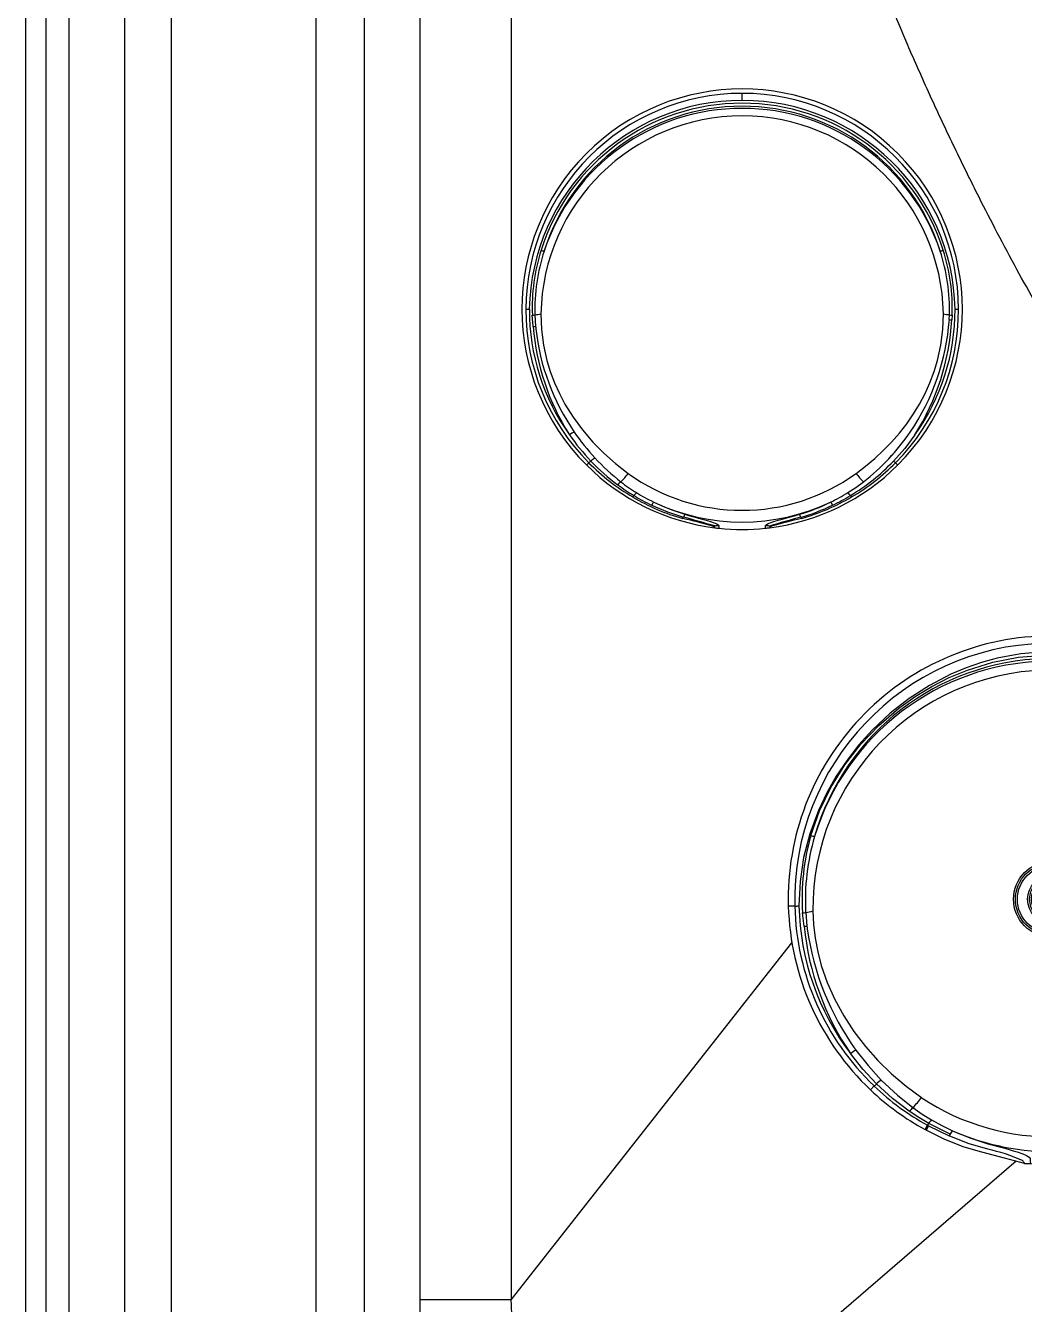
# Model space of a CAD drawing. Extents: x 526 to 610, y 679 to 808.
# Drawn here: x 526.13 to 535, y 702.59 to 713.94 of the extents above; entities that cross this region are included whole.
import ezdxf

# ---------------------------------------------------------------- set-up
doc = ezdxf.new("R2010")
doc.units = 0
doc.header["$MEASUREMENT"] = 0
doc.layers.add('1', color=4, linetype='Continuous')
doc.layers.add('DIM', color=3, linetype='Continuous')

# ---------------------------------------------------------------- blocks, each defined once
blk = doc.blocks.new('1930476 TOP VIEW')
at = {"layer": '1', "color": 3, "linetype": 'Continuous', "lineweight": 25}
for p, q in [((-0.06, 2.27), (-0.061, 2.336)), ((1.461, 1.451), (1.516, 1.51)), ((2.336, 0.06), (2.336, 0.06)), ((-2.335, -0.064), (-2.335, -0.064)), ((2.183, -0.053), (2.184, -0.004)), ((2.211, -0.005), (2.209, -0.054)), ((-2.194, -0.241), (-2.207, -0.122)), ((-2.18, -0.119), (-2.17, -0.24)), ((1.693, -1.607), (1.658, -1.574)), ((-1.572, -1.659), (-1.605, -1.694)), ((-1.12, -2.047), (-1.099, -2.008)), ((-1.09, -2.012), (-1.111, -2.051)), ((-1.09, -2.012), (-0.907, -2.102)), ((-0.897, -2.088), (-1.087, -1.993)), ((1.192, -1.933), (1.007, -2.038)), ((1.017, -2.051), (1.204, -1.947)), ((1.204, -1.947), (1.227, -1.985)), ((-1.111, -2.051), (-1.111, -2.051)), ((0.378, -2.305), (0.361, -2.33))]:
    blk.add_line(p, q, dxfattribs=at)
at = {"layer": '1', "color": 3, "linetype": 'Continuous', "lineweight": 25, "flags": 128}
for points in [[(-0.058, 2.195), (-0.271, 2.178), (-0.481, 2.139), (-0.619, 2.101), (-0.756, 2.053), (-0.892, 1.996), (-1.082, 1.897), (-1.262, 1.781), (-1.431, 1.649), (-1.589, 1.499), (-1.707, 1.37), (-1.813, 1.234), (-1.909, 1.091), (-1.993, 0.942), (-2.066, 0.787), (-2.143, 0.579), (-2.198, 0.368), (-2.23, 0.155), (-2.24, -0.061)], [(-2.133, 0.564), (-2.056, 0.782), (-1.956, 0.991), (-1.831, 1.192), (-1.69, 1.375), (-1.53, 1.542), (-1.352, 1.694), (-1.209, 1.797), (-1.06, 1.887), (-0.905, 1.966), (-0.744, 2.032), (-0.519, 2.102), (-0.29, 2.147), (-0.059, 2.166), (0.173, 2.16), (0.404, 2.128), (0.633, 2.07), (0.851, 1.99), (1.059, 1.889), (1.258, 1.766), (1.4, 1.661), (1.531, 1.546), (1.653, 1.422), (1.765, 1.289), (1.901, 1.095), (2.013, 0.891), (2.101, 0.676)], [(-0.058, 2.195), (-0.058, 2.214), (-0.059, 2.234), (-0.059, 2.251), (-0.06, 2.265), (-0.06, 2.27)], [(2.241, 0.058), (2.219, 0.273), (2.176, 0.484), (2.135, 0.623), (2.083, 0.76), (2.022, 0.895), (1.919, 1.083), (1.799, 1.26), (1.662, 1.427), (1.508, 1.582), (1.376, 1.696), (1.238, 1.798), (1.093, 1.89), (0.943, 1.971), (0.786, 2.04), (0.578, 2.112), (0.368, 2.162), (0.156, 2.189), (-0.058, 2.195)], [(2.277, 0.059), (2.31, 0.059), (2.336, 0.06)], [(-2.276, -0.062), (-2.309, -0.063), (-2.335, -0.064)], [(-2.17, -0.24), (-2.168, -0.252), (-2.167, -0.265)], [(1.326, -1.784), (1.356, -1.757), (1.387, -1.728), (1.419, -1.697), (1.451, -1.663), (1.488, -1.622), (1.52, -1.589), (1.536, -1.571), (1.574, -1.526), (1.65, -1.433), (1.713, -1.355), (1.764, -1.293), (1.803, -1.247)], [(-1.734, -1.341), (-1.626, -1.478), (-1.509, -1.607)], [(1.854, -1.275), (1.751, -1.42), (1.636, -1.557)], [(-1.55, -1.641), (-1.672, -1.51), (-1.783, -1.371)], [(-1.26, -1.884), (-1.41, -1.769), (-1.551, -1.641)], [(-1.509, -1.607), (-1.366, -1.742), (-1.229, -1.851)], [(1.164, -1.902), (1.246, -1.845), (1.326, -1.784)], [(-1.087, -1.993), (-1.175, -1.94), (-1.26, -1.884)], [(-1.229, -1.851), (-1.147, -1.908), (-1.062, -1.96)], [(0.984, -2.007), (1.076, -1.956), (1.164, -1.902)], [(-1.099, -2.008), (-1.094, -2.01), (-1.09, -2.012)], [(-1.062, -1.96), (-0.97, -2.011), (-0.876, -2.056)], [(0.661, -2.144), (0.826, -2.082), (0.984, -2.007)], [(-1.111, -2.051), (-1.116, -2.049), (-1.12, -2.047)], [(-0.564, -2.221), (-0.736, -2.169), (-0.907, -2.102)], [(-0.876, -2.056), (-0.722, -2.12), (-0.563, -2.172)], [(0.31, -2.291), (0.314, -2.282), (0.323, -2.273), (0.339, -2.263), (0.372, -2.247), (0.416, -2.229), (0.468, -2.21), (0.528, -2.189), (0.594, -2.167), (0.661, -2.144)], [(-0.563, -2.172), (-0.515, -2.185), (-0.472, -2.196), (-0.447, -2.203), (-0.424, -2.209), (-0.404, -2.214), (-0.372, -2.223), (-0.338, -2.234), (-0.301, -2.245), (-0.252, -2.261), (-0.218, -2.276), (-0.196, -2.29), (-0.188, -2.304)], [(-0.188, -2.304), (-0.187, -2.329), (-0.185, -2.348)], [(0.31, -2.335), (0.31, -2.31), (0.31, -2.291)]]:
    blk.add_lwpolyline(points, dxfattribs=at)
at = {"layer": '1', "color": 4, "linetype": 'Continuous', "lineweight": 25, "flags": 128}
for points in [[(1.246, -1.697), (1.376, -1.59), (1.498, -1.475), (1.612, -1.351), (1.717, -1.219), (1.811, -1.082), (1.894, -0.939), (1.95, -0.827), (1.998, -0.712), (2.038, -0.597), (2.07, -0.48), (2.102, -0.318), (2.119, -0.155), (2.119, 0.007)], [(-2.116, -0.105), (-2.111, -0.226), (-2.096, -0.348), (-2.073, -0.468), (-2.041, -0.589), (-1.988, -0.742), (-1.921, -0.891), (-1.841, -1.038), (-1.751, -1.176), (-1.65, -1.308), (-1.538, -1.434), (-1.418, -1.552), (-1.289, -1.661), (-1.153, -1.761)], [(1.227, -1.985), (1.062, -2.077), (0.893, -2.155), (0.72, -2.218), (0.539, -2.275), (0.361, -2.33)], [(-0.236, -2.346), (-0.416, -2.3), (-0.617, -2.248), (-0.772, -2.201), (-0.943, -2.134), (-1.111, -2.051)]]:
    blk.add_lwpolyline(points, dxfattribs=at)
at = {"layer": '1', "color": 3, "linetype": 'Continuous', "lineweight": 25}
for radius in [0.335, 0.318, 0.3, 0.21, 0.192, 0.175]:
    blk.add_circle((0, -0.002), radius, dxfattribs=at)
at = {"layer": '1', "color": 4, "linetype": 'Continuous', "lineweight": 25}
for centre, radius, start, end in [((0.001, 0), 2.336, 91.5198, 181.5641), ((0, 0), 2.336, 1.4744, 91.5069), ((0.003, -0.086), 2.119, 2.5129, 180.5203), ((0.002, 0.002), 2.334, 316.4177, 1.4208), ((0, 0.003), 2.335, 181.6215, 226.6053), ((-0.002, 0.003), 2.334, 226.631, 241.3867), ((0.001, -0.033), 2.078, 236.252, 306.7788), ((0.003, 0.003), 2.334, 301.6335, 316.4016), ((-0.341, -2.408), 0.122, 30.6363, 44.9929), ((-0.162, -1.03), 1.318, 266.7873, 268.9868), ((0.002, -0.077), 2.278, 265.2694, 277.7612), ((0.616, -5.472), 3.153, 94.647, 95.5666)]:
    blk.add_arc(centre, radius, start, end, dxfattribs=at)
at = {"layer": '1', "color": 3, "linetype": 'Continuous', "lineweight": 25}
for centre, radius, start, end in [((0, -0.007), 2.278, 1.6516, 91.4983), ((0.001, -0.007), 2.278, 91.5345, 181.3807), ((0.002, -0.054), 2.189, 19.2021, 163.8311), ((0.003, -0.086), 2.199, 20.0039, 163.0294), ((2.013, 0.913), 0.253, 282.7812, 290.2908), ((0.134, -0.011), 2.05, 0.2149, 19.3027), ((0.245, 0.026), 1.967, 359.1056, 19.3066), ((-0.245, 0.013), 1.967, 163.727, 183.9283), ((-0.169, -0.014), 2.014, 163.556, 182.9931), ((-2.055, 0.815), 0.263, 252.8859, 260.1094), ((-0.006, -0.01), 2.284, 316.7768, 1.7112), ((-0.009, -0.012), 2.251, 325.8499, 1.7666), ((1.652, -3.016), 3.059, 79.9885, 81.219), ((2.251, 0.364), 0.307, 268.1295, 274.9024), ((-2.266, 0.245), 0.307, 268.1302, 274.9032), ((0.007, -0.009), 2.284, 181.3175, 226.2598), ((0.01, -0.011), 2.25, 181.2644, 217.1757), ((-2.885, 3.23), 3.423, 281.886, 282.9856), ((-0.083, 0.011), 2.267, 326.2826, 358.3815), ((-0.186, -0.018), 2.396, 328.3598, 359.1544), ((2.201, 0.336), 0.39, 267.4029, 271.252), ((2.213, 0.278), 0.283, 264.1723, 269.5849), ((-2.23, 0.222), 0.345, 273.9088, 278.3735), ((-2.228, 0.47), 0.712, 272.7074, 274.7065), ((0.25, 0.009), 2.457, 185.8491, 214.1697), ((0.239, 0.078), 2.43, 188.1239, 215.7301), ((-1.397, -1.944), 0.69, 119.1721, 123.9766), ((-0.016, -0.052), 2.235, 302.7249, 317.6832), ((-0.001, -0.016), 2.276, 301.9551, 316.8025), ((1.687, -1.512), 0.0683, 221.1949, 244.4348), ((-1.604, -1.599), 0.0686, 298.6187, 321.8389), ((0.003, -0.016), 2.276, 226.2307, 241.0653), ((-1.263, -1.956), 0.427, 125.1934, 132.4264), ((1.73, -1.329), 0.609, 217.2601, 228.3694), ((-1.638, -1.433), 0.585, 314.4207, 325.9817), ((-1.058, -2.044), 0.257, 131.5832, 141.6446), ((1.036, -2.042), 0.19, 35.2122, 47.7051), ((-1.124, -1.977), 0.0404, 310.15, 336.3978), ((-0.927, -2.094), 0.19, 135.3213, 147.8553), ((0.002, -0.073), 2.169, 246.0954, 296.9267), ((0.867, -2.115), 0.16, 28.6812, 42.5678), ((1.04, -2.023), 0.0365, 205.0663, 231.965), ((1.228, -1.914), 0.0407, 206.6588, 232.7406), ((-0.93, -2.075), 0.0357, 310.4645, 338.1231), ((-0.755, -2.157), 0.158, 140.2912, 154.3415), ((-0.001, -0.019), 2.273, 287.488, 296.6258), ((-0.869, -3.674), 1.485, 65.5707, 78.1654), ((1.068, -3.637), 1.5, 104.9337, 117.3994)]:
    blk.add_arc(centre, radius, start, end, dxfattribs=at)
blk = doc.blocks.new('SALT')
at = {"layer": '1', "linetype": 'Continuous', "lineweight": 25}
for p, q in [((-1.841, -0.053), (-1.835, -0.155)), ((1.838, -0.094), (1.84, -0.053)), ((1.863, -0.055), (1.86, -0.095)), ((-1.363, -1.365), (-1.383, -1.385)), ((1.382, -1.385), (1.362, -1.365))]:
    blk.add_line(p, q, dxfattribs=at)
at = {"layer": '1', "linetype": 'Continuous', "lineweight": 25, "flags": 128}
for points in [[(-0.001, 1.85), (-0.001, 1.873), (-0.001, 1.884), (-0.001, 1.894), (-0.001, 1.902), (-0.001, 1.909), (-0.001, 1.914)], [(-1.856, -0.155), (-1.857, -0.151), (-1.864, -0.055)], [(-1.787, -0.042), (-1.783, -0.181), (-1.766, -0.32), (-1.735, -0.457), (-1.705, -0.556), (-1.668, -0.654), (-1.624, -0.75), (-1.574, -0.844), (-1.501, -0.961), (-1.418, -1.073), (-1.326, -1.181), (-1.229, -1.28), (-1.124, -1.373), (-1.013, -1.459)], [(1.011, -1.459), (1.095, -1.395), (1.176, -1.327), (1.252, -1.256), (1.325, -1.181), (1.395, -1.101), (1.46, -1.018), (1.519, -0.932), (1.573, -0.844), (1.623, -0.75), (1.666, -0.654), (1.703, -0.556), (1.734, -0.457), (1.764, -0.32), (1.781, -0.181), (1.786, -0.042)], [(-1.835, -0.155), (-1.834, -0.165), (-1.833, -0.176)], [(-1.492, -1.092), (-1.512, -1.103), (-1.535, -1.117)], [(1.533, -1.117), (1.443, -1.237), (1.343, -1.35)], [(0.938, -1.63), (1.009, -1.584), (1.077, -1.534)], [(-0.51, -1.822), (-0.464, -1.836), (-0.419, -1.848), (-0.367, -1.863), (-0.321, -1.876), (-0.281, -1.887), (-0.249, -1.898), (-0.226, -1.907), (-0.213, -1.915), (-0.209, -1.921)], [(-0.244, -1.942), (-0.25, -1.936), (-0.261, -1.929)], [(-0.244, -1.926), (-0.238, -1.924), (-0.231, -1.922)], [(-0.231, -1.922), (-0.228, -1.921), (-0.209, -1.921)], [(-0.209, -1.921), (-0.208, -1.934), (-0.207, -1.946)], [(0.205, -1.946), (0.206, -1.934), (0.207, -1.921)], [(0.207, -1.921), (0.211, -1.915), (0.225, -1.907), (0.247, -1.898), (0.279, -1.887), (0.319, -1.876), (0.366, -1.863), (0.417, -1.848), (0.463, -1.836), (0.509, -1.822)], [(0.207, -1.921), (0.226, -1.921), (0.229, -1.922)], [(0.229, -1.922), (0.237, -1.924), (0.243, -1.926)], [(0.259, -1.929), (0.249, -1.936), (0.242, -1.942)]]:
    blk.add_lwpolyline(points, dxfattribs=at)
at = {"layer": '1', "linetype": 'Continuous', "lineweight": 25}
for centre, radius, start, end in [((-0.001, -0.002), 1.955, 315, 225), ((0, -0.007), 1.921, 90.0176, 179.8637), ((-0.002, -0.038), 1.889, 89.9603, 178.9052), ((-0.001, -0.047), 1.874, 17.6716, 162.329), ((-0.001, -0.007), 1.921, 0.1357, 89.9829), ((0.001, -0.038), 1.889, 1.0944, 90.0399), ((-0.001, -0.073), 1.787, 0.9965, 179.004), ((-0.001, -0.046), 1.846, 17.6775, 162.3231), ((-0.001, -0.073), 1.854, 18.4876, 161.5131), ((-0.208, 0.015), 1.657, 162.2047, 182.4179), ((-0.145, -0.009), 1.697, 162.0326, 181.4844), ((-1.718, 0.722), 0.212, 251.1992, 258.7636), ((1.717, 0.722), 0.212, 281.2379, 288.8013), ((0.15, -0.008), 1.69, 358.4787, 18.0055), ((0.204, 0.015), 1.66, 357.6006, 17.7789), ((0.005, -0.009), 1.926, 179.8011, 224.7437), ((-1.906, 0.24), 0.243, 266.3893, 273.6107), ((0.007, -0.011), 1.897, 179.7479, 215.6605), ((-1.876, 0.238), 0.293, 272.3487, 276.7906), ((-2.019, 1.014), 1.081, 279.4518, 282.3873), ((-0.006, -0.009), 1.926, 315.2558, 0.1994), ((-0.2, 0.055), 2.044, 325.8315, 355.8), ((-0.009, -0.011), 1.898, 324.3313, 0.2517), ((-0.257, 0.02), 2.12, 327.5853, 356.896), ((2.018, 1.014), 1.081, 257.6133, 260.5489), ((1.888, 0.929), 1.025, 267.2091, 268.4509), ((1.875, 0.235), 0.29, 263.109, 267.5971), ((1.904, 0.24), 0.243, 266.3857, 273.6143), ((-1.886, 0.9), 1.055, 271.6344, 272.7737), ((0.225, 0.006), 2.087, 184.4371, 212.5522), ((0.182, 0.052), 2.028, 186.4635, 214.3588), ((0.02, -0.043), 1.889, 214.6361, 223.7617), ((0.177, 0.054), 2.025, 214.4818, 222.8171), ((-0.141, 0.023), 1.977, 308.0271, 325.6398), ((-0.121, 0.004), 1.949, 307.9066, 325.7676), ((-1.399, -1.301), 0.0729, 299.535, 318.1694), ((-1.112, -1.618), 0.355, 123.6314, 130.9559), ((0.026, -0.037), 1.898, 223.7729, 233.4274), ((0.096, -0.026), 1.911, 222.7109, 232.1017), ((0.005, -0.072), 1.85, 301.074, 316.3132), ((1.397, -1.301), 0.0726, 221.8455, 240.4762), ((-0.001, -0.002), 1.955, 225, 262.86), ((0.005, -0.008), 1.927, 224.7419, 239.5177), ((-1.37, -1.211), 0.435, 312.1254, 325.2361), ((-0.001, -0.062), 1.725, 234.0982, 305.8999), ((-0.001, -0.002), 1.955, 277.1394, 315), ((-0.007, -0.008), 1.927, 300.4708, 315.2578), ((1.368, -1.212), 0.434, 214.7565, 227.915), ((-0.954, -1.684), 0.195, 129.4898, 140.7187), ((-0.027, -0.103), 1.813, 233.5284, 238.9591), ((-0.059, -0.208), 1.673, 232.4536, 238.2169), ((-1.003, -1.634), 0.0467, 312.1656, 331.4427), ((0.002, -0.015), 1.92, 239.5079, 254.0239), ((-0.844, -1.733), 0.14, 132.9385, 147.2053), ((-0.023, -0.095), 1.822, 238.9648, 244.6125), ((-0.049, -0.19), 1.693, 238.2371, 244.1894), ((-0.003, -0.015), 1.919, 285.9765, 300.4797), ((0.049, -0.194), 1.689, 295.7886, 301.7531), ((0.022, -0.096), 1.821, 295.3713, 301.0215), ((0.866, -1.713), 0.11, 30.8529, 49.0638), ((1.001, -1.634), 0.0467, 208.5434, 227.8185), ((-0.707, -1.787), 0.107, 137.0836, 154.6222), ((0.001, -0.046), 1.876, 244.6029, 253.8411), ((-0.001, -0.063), 1.828, 244.574, 295.4143), ((0.001, -0.108), 1.788, 243.9111, 253.3997), ((-0.002, -0.109), 1.788, 286.5997, 296.0713), ((-0.002, -0.046), 1.877, 286.1607, 295.3803), ((0.705, -1.788), 0.108, 25.364, 42.7707), ((-0.57, -1.836), 0.05, 330.7931, 345.1428), ((-1.349, -5.587), 3.817, 73.4356, 77.551), ((-0.403, -1.883), 0.123, 150.3572, 163.7953), ((-3.548, -13.13), 11.681, 73.573, 74.9843), ((-0.257, -1.899), 0.0305, 262.308, 294.0265), ((2.076, -7.907), 6.255, 104.4029, 107.0396), ((0.255, -1.899), 0.0305, 245.9444, 277.6928), ((1.352, -5.604), 3.834, 102.4585, 106.5565), ((0.401, -1.883), 0.124, 16.2068, 29.5124), ((0.569, -1.835), 0.0506, 194.8691, 209.0603), ((-0.04, -0.29), 1.665, 262.9609, 264.2471), ((-0.001, -0.005), 1.952, 263.9472, 276.053), ((0.038, -0.29), 1.664, 275.7529, 277.0384)]:
    blk.add_arc(centre, radius, start, end, dxfattribs=at)
blk = doc.blocks.new('JETSETTER LX')
at = {"layer": '1', "color": 4, "linetype": 'Continuous', "lineweight": 25}
blk.add_line((0, 33.995), (0, 3), dxfattribs=at)
at = {"layer": '1', "color": 3, "linetype": 'Continuous', "lineweight": 25}
for p, q in [((0.184, 3.417), (0.184, 33.995)), ((0.387, 3.694), (0.387, 33.995)), ((0.878, 33.995), (0.878, 4.327)), ((1.296, 4.836), (1.296, 33.995)), ((2.577, 19.504), (2.577, 5.071)), ((3.007, 19.386), (3.007, 5.071)), ((3.504, 5.751), (3.504, 18.672)), ((4.312, 18.306), (4.312, 5.751)), ((4.312, 5.751), (6.803, 8.921)), ((8.795, 6.983), (5.692, 4.312))]:
    blk.add_line(p, q, dxfattribs=at)
for points, knots in [([(9.91, 12.989), (9.877, 13.044), (9.812, 13.153), (9.715, 13.316), (9.619, 13.478), (9.489, 13.697), (9.333, 13.961), (9.148, 14.28), (8.974, 14.587), (8.797, 14.905), (8.629, 15.22), (8.481, 15.507), (8.356, 15.758), (8.249, 15.978), (8.144, 16.199), (8.041, 16.42), (7.941, 16.643), (7.85, 16.849), (7.77, 17.037), (7.698, 17.207), (7.628, 17.377), (7.559, 17.547), (7.492, 17.717), (7.426, 17.887), (7.361, 18.058), (7.319, 18.172), (7.298, 18.229)], [0, 0, 0, 0, 0.03251, 0.06502, 0.097066, 0.128778, 0.19565, 0.253579, 0.317346, 0.376571, 0.439556, 0.499986, 0.541635, 0.583285, 0.62494, 0.666604, 0.70828, 0.749973, 0.781484, 0.812918, 0.844277, 0.875562, 0.906775, 0.937918, 0.968992, 1, 1, 1, 1]), ([(3.501, 5.071), (3.501, 5.121), (3.502, 5.219), (3.503, 5.362), (3.504, 5.498), (3.504, 5.627), (3.504, 5.71), (3.504, 5.751)], [0, 0, 0, 0, 0.221017, 0.431524, 0.631521, 0.821012, 1, 1, 1, 1]), ([(4.312, 5.751), (4.233, 5.751), (4.153, 5.751), (3.996, 5.751), (3.919, 5.751), (3.776, 5.751), (3.71, 5.751), (3.594, 5.751), (3.545, 5.751), (3.504, 5.751)], [0, 0, 0, 0, 0.25, 0.25, 0.5, 0.5, 0.75, 0.75, 1, 1, 1, 1]), ([(4.326, 5.056), (4.325, 5.081), (4.325, 5.142), (4.324, 5.264), (4.322, 5.388), (4.32, 5.505), (4.317, 5.597), (4.315, 5.68), (4.313, 5.733), (4.312, 5.751)], [0, 0, 0, 0, 0.106666, 0.266188, 0.525492, 0.64302, 0.772045, 0.922055, 1, 1, 1, 1])]:
    blk.add_open_spline(points, degree=3, knots=knots, dxfattribs=at)
blk.add_blockref('1930476 TOP VIEW', (9.106, 9.31))
at = {"layer": 'DIM'}
blk.add_blockref('SALT', (6.363, 14.548), dxfattribs=at)

msp = doc.modelspace()

# ---------------------------------------------------------------- block references
at = {"layer": '1'}
msp.add_blockref('JETSETTER LX', (526.127, 696.877), dxfattribs=at)

doc.saveas('drawing.dxf')
